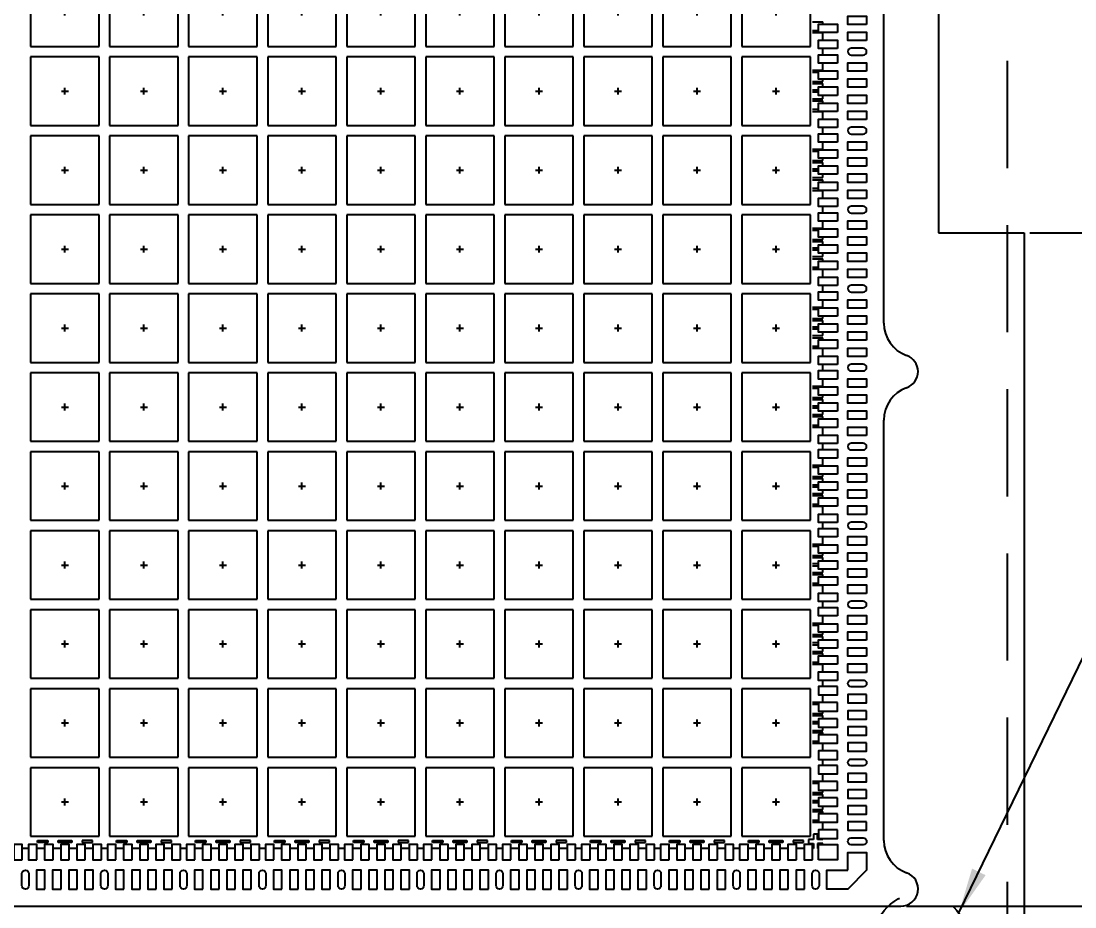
# Model space of a CAD drawing. Header units: millimetres. Extents: x 403.48 to 411.78, y 94.48 to 100.03.
# Drawn here: x 406.856 to 408.701, y 95.264 to 96.815 of the extents above; entities that cross this region are included whole.
import ezdxf

# ---------------------------------------------------------------- set-up
doc = ezdxf.new("R2010")
doc.units = ezdxf.units.MM
doc.header["$LTSCALE"] = 0.5
doc.header["$PDMODE"] = 98
for name, pattern in [('CENTER', [50.8, 31.75, -6.35, 6.35, -6.35]), ('HIDDEN', [0.375, 0.25, -0.125]), ('PHANTOM2', [31.75, 15.875, -3.175, 3.175, -3.175, 3.175, -3.175])]:
    doc.linetypes.add(name, pattern=pattern)
for name, color, linetype in [('1D', 4, 'Continuous'), ('BTM', 7, 'HIDDEN'), ('CEN', 2, 'CENTER'), ('DIM', 3, 'Continuous'), ('PKG', 1, 'PHANTOM2')]:
    doc.layers.add(name, color=color, linetype=linetype)
doc.styles.add('SIMPLEX', font='simplex.shx')
doc.dimstyles.new('Standard2', dxfattribs={"dimtxt": 0.05, "dimasz": 0.08, "dimexe": 0.015, "dimexo": 0.01, "dimgap": 0.01, "dimtad": 1, "dimdec": 3, "dimlfac": 16.666667, "dimrnd": 0.0005, "dimzin": 1, "dimtxsty": 'SIMPLEX', "dimcen": 0.015, "dimclrd": 256, "dimclre": 256, "dimclrt": 256, "dimazin": 3, "dimtp": 0.03, "dimtm": 0.05, "dimtfac": 0.8, "dimtdec": 3, "dimtmove": 0, "dimatfit": 3, "dimfxl": 0.05, "dimtzin": 4, "dimlwd": -1, "dimlwe": -1})

# ---------------------------------------------------------------- blocks, each defined once
blk = doc.blocks.new('*D9')
at = {"layer": 'Defpoints', "color": 0, "ltscale": 0.1, "transparency": 16777216}
for p in [(406.5872, 97.1071), (408.612, 96.4441), (409.1126, 96.4441)]:
    blk.add_point(p, dxfattribs=at)
at = {"layer": 'DIM', "ltscale": 0.1, "transparency": 16777216}
blk.add_line((408.622, 96.4441), (409.1126, 96.4441), dxfattribs=at)
at = {"layer": 'DIM', "ltscale": 0.1, "transparency": 16777216, "insert": (409.2369, 96.4441), "char_height": 0.05, "attachment_point": 5, "style": 'SIMPLEX'}
blk.add_mtext('\\A1;11.050', dxfattribs=at)
blk = doc.blocks.new('*D10')
at = {"layer": 'Defpoints', "color": 0, "ltscale": 0.1, "transparency": 16777216}
for p in [(406.5872, 97.1071), (408.492, 95.0491), (409.1126, 95.0491)]:
    blk.add_point(p, dxfattribs=at)
at = {"layer": 'DIM', "ltscale": 0.1, "transparency": 16777216}
blk.add_line((408.502, 95.0491), (409.1126, 95.0491), dxfattribs=at)
at = {"layer": 'DIM', "ltscale": 0.1, "transparency": 16777216, "insert": (409.2464, 95.0491), "char_height": 0.05, "attachment_point": 5, "style": 'SIMPLEX'}
blk.add_mtext('\\A1;34.300', dxfattribs=at)
blk = doc.blocks.new('*D19')
at = {"layer": 'Defpoints', "color": 0, "transparency": 16777216}
for p in [(408.582, 99.0451), (408.582, 95.2051), (409.9498, 95.2051)]:
    blk.add_point(p, dxfattribs=at)
at = {"layer": 'DIM', "transparency": 16777216}
for p, q in [((408.592, 99.0451), (409.9648, 99.0451)), ((409.9498, 98.9651), (409.9498, 97.6577)), ((409.9498, 95.2851), (409.9498, 96.5924)), ((408.592, 95.2051), (409.9648, 95.2051))]:
    blk.add_line(p, q, dxfattribs=at)
for points in [[(409.9365, 98.9651), (409.9631, 98.9651), (409.9498, 99.0451)], [(409.9365, 95.2851), (409.9631, 95.2851), (409.9498, 95.2051)]]:
    blk.add_solid(points, dxfattribs=at)
at = {"layer": 'DIM', "transparency": 16777216, "insert": (409.9498, 97.1251), "char_height": 0.05, "attachment_point": 5, "rotation": 90, "style": 'SIMPLEX'}
blk.add_mtext('\\A1;64.000%%P0.500(TAPE WIDTH)', dxfattribs=at)
blk = doc.blocks.new('*D20')
at = {"layer": 'Defpoints', "color": 0, "transparency": 16777216}
for p in [(408.3962, 98.9491), (408.3962, 95.2651), (409.7707, 95.2651)]:
    blk.add_point(p, dxfattribs=at)
at = {"layer": 'DIM', "transparency": 16777216}
for p, q in [((408.4062, 98.9491), (409.7857, 98.9491)), ((409.7707, 98.8691), (409.7707, 97.5254)), ((409.7707, 95.3451), (409.7707, 96.6887)), ((408.4062, 95.2651), (409.7857, 95.2651))]:
    blk.add_line(p, q, dxfattribs=at)
for points in [[(409.7574, 98.8691), (409.7841, 98.8691), (409.7707, 98.9491)], [(409.7574, 95.3451), (409.7841, 95.3451), (409.7707, 95.2651)]]:
    blk.add_solid(points, dxfattribs=at)
at = {"layer": 'DIM', "transparency": 16777216, "insert": (409.7707, 97.1071), "char_height": 0.05, "attachment_point": 5, "rotation": 90, "style": 'SIMPLEX'}
blk.add_mtext('\\A1;59.3X61.4(MOLD PKG)', dxfattribs=at)
blk = doc.blocks.new('*D24')
at = {"layer": 'Defpoints', "color": 0, "transparency": 16777216}
for p in [(406.5872, 97.1071), (408.492, 95.1871), (409.1126, 95.1485)]:
    blk.add_point(p, dxfattribs=at)
at = {"layer": 'DIM', "transparency": 16777216}
for p, q in [((408.502, 95.1871), (408.7926, 95.1871)), ((408.7926, 95.1871), (408.9526, 95.1485)), ((408.9526, 95.1485), (409.1126, 95.1485))]:
    blk.add_line(p, q, dxfattribs=at)
at = {"layer": 'DIM', "transparency": 16777216, "insert": (409.2464, 95.1485), "char_height": 0.05, "attachment_point": 5, "style": 'SIMPLEX'}
blk.add_mtext('\\A1;32.000', dxfattribs=at)
blk = doc.blocks.new('*D25')
at = {"layer": 'Defpoints', "color": 0, "ltscale": 0.1, "transparency": 16777216}
for p in [(406.5872, 97.1071), (408.492, 95.1871), (408.492, 94.7262)]:
    blk.add_point(p, dxfattribs=at)
at = {"layer": 'DIM', "ltscale": 0.1, "transparency": 16777216}
blk.add_line((408.492, 95.1771), (408.492, 94.7262), dxfattribs=at)
at = {"layer": 'DIM', "color": 1, "ltscale": 0.1, "transparency": 16777216, "insert": (408.492, 94.5972), "char_height": 0.05, "attachment_point": 5, "rotation": 90, "style": 'SIMPLEX'}
blk.add_mtext('\\A1;{\\C256;31.747}', dxfattribs=at)
blk = doc.blocks.new('*D26')
at = {"layer": 'Defpoints', "color": 0, "ltscale": 0.1, "transparency": 16777216}
for p in [(406.5872, 97.1071), (407.6462, 95.1002), (407.6462, 94.7262)]:
    blk.add_point(p, dxfattribs=at)
at = {"layer": 'DIM', "ltscale": 0.1, "transparency": 16777216}
blk.add_line((407.6462, 95.0902), (407.6462, 94.7262), dxfattribs=at)
at = {"layer": 'DIM', "ltscale": 0.1, "transparency": 16777216, "insert": (407.6462, 94.5972), "char_height": 0.05, "attachment_point": 5, "rotation": 90, "style": 'SIMPLEX'}
blk.add_mtext('\\A1;17.650', dxfattribs=at)
blk = doc.blocks.new('*U130')
at = {"layer": 'CEN', "ltscale": 0.5}
for p, q in [((-0.006, 0), (0.006, 0)), ((0, -0.006), (0, 0.006))]:
    blk.add_line(p, q, dxfattribs=at)
at = {"layer": 'PKG', "ltscale": 0.05}
blk.add_lwpolyline([(-0.06, -0.06), (0.06, -0.06), (0.06, 0.06), (-0.06, 0.06)], close=True, dxfattribs=at)
blk = doc.blocks.new('*U131')
at = {"layer": 'DIM', "color": 0, "linetype": 'ByBlock', "lineweight": -2, "transparency": 16777216}
for p in [(1.9362, 1.383), (2.0745, 1.383), (2.2128, 1.383), (2.3511, 1.383), (2.4894, 1.383), (2.6277, 1.383), (2.766, 1.383), (2.9043, 1.383), (3.0426, 1.383), (3.1809, 1.383), (1.9362, 1.2447), (2.0745, 1.2447), (2.2128, 1.2447), (2.3511, 1.2447), (2.4894, 1.2447), (2.6277, 1.2447), (2.766, 1.2447), (2.9043, 1.2447), (3.0426, 1.2447), (3.1809, 1.2447), (1.9362, 1.1064), (2.0745, 1.1064), (2.2128, 1.1064), (2.3511, 1.1064), (2.4894, 1.1064), (2.6277, 1.1064), (2.766, 1.1064), (2.9043, 1.1064), (3.0426, 1.1064), (3.1809, 1.1064), (1.9362, 0.9681), (2.0745, 0.9681), (2.2128, 0.9681), (2.3511, 0.9681), (2.4894, 0.9681), (2.6277, 0.9681), (2.766, 0.9681), (2.9043, 0.9681), (3.0426, 0.9681), (3.1809, 0.9681), (1.9362, 0.8298), (2.0745, 0.8298), (2.2128, 0.8298), (2.3511, 0.8298), (2.4894, 0.8298), (2.6277, 0.8298), (2.766, 0.8298), (2.9043, 0.8298), (3.0426, 0.8298), (3.1809, 0.8298), (1.9362, 0.6915), (2.0745, 0.6915), (2.2128, 0.6915), (2.3511, 0.6915), (2.4894, 0.6915), (2.6277, 0.6915), (2.766, 0.6915), (2.9043, 0.6915), (3.0426, 0.6915), (3.1809, 0.6915), (1.9362, 0.5532), (2.0745, 0.5532), (2.2128, 0.5532), (2.3511, 0.5532), (2.4894, 0.5532), (2.6277, 0.5532), (2.766, 0.5532), (2.9043, 0.5532), (3.0426, 0.5532), (3.1809, 0.5532), (1.9362, 0.4149), (2.0745, 0.4149), (2.2128, 0.4149), (2.3511, 0.4149), (2.4894, 0.4149), (2.6277, 0.4149), (2.766, 0.4149), (2.9043, 0.4149), (3.0426, 0.4149), (3.1809, 0.4149), (1.9362, 0.2766), (2.0745, 0.2766), (2.2128, 0.2766), (2.3511, 0.2766), (2.4894, 0.2766), (2.6277, 0.2766), (2.766, 0.2766), (2.9043, 0.2766), (3.0426, 0.2766), (3.1809, 0.2766), (1.9362, 0.1383), (2.0745, 0.1383), (2.2128, 0.1383), (2.3511, 0.1383), (2.4894, 0.1383), (2.6277, 0.1383), (2.766, 0.1383), (2.9043, 0.1383), (3.0426, 0.1383), (3.1809, 0.1383), (1.9362, 0), (2.0745, 0), (2.2128, 0), (2.3511, 0), (2.4894, 0), (2.6277, 0), (2.766, 0), (2.9043, 0), (3.0426, 0), (3.1809, 0)]:
    blk.add_blockref('*U130', p, dxfattribs=at)

msp = doc.modelspace()

# ---------------------------------------------------------------- linework, layer by layer
at = {"color": 2, "linetype": 'HIDDEN', "ltscale": 1.5}
msp.add_line((408.582031, 99.045054), (408.582031, 95.205054), dxfattribs=at)
at = {"color": 0}
for p, q in [((408.462031, 96.924054), (408.462031, 96.444054)), ((408.462031, 96.444054), (408.612031, 96.444054))]:
    msp.add_line(p, q, dxfattribs=at)
msp.add_line((408.612031, 96.444054), (408.612031, 95.11835))
at = {"ltscale": 0.03}
for points in [[(408.336211, 96.809004), (408.303211, 96.809004), (408.303211, 96.823704), (408.336211, 96.823704)], [(408.285211, 96.794904), (408.252211, 96.794904), (408.252211, 96.809604), (408.285211, 96.809604)], [(408.285211, 96.766704), (408.252211, 96.766704), (408.252211, 96.781404), (408.285211, 96.781404)], [(408.336211, 96.780804), (408.303211, 96.780804), (408.303211, 96.795504), (408.336211, 96.795504)], [(408.285211, 96.741204), (408.252211, 96.741204), (408.252211, 96.755904), (408.285211, 96.755904)], [(408.285211, 96.713004), (408.252211, 96.713004), (408.252211, 96.727704), (408.285211, 96.727704)], [(408.336211, 96.727104), (408.303211, 96.727104), (408.303211, 96.741804), (408.336211, 96.741804)], [(408.336211, 96.698904), (408.303211, 96.698904), (408.303211, 96.713604), (408.336211, 96.713604)], [(408.285211, 96.684804), (408.252211, 96.684804), (408.252211, 96.699504), (408.285211, 96.699504)], [(408.285211, 96.656604), (408.252211, 96.656604), (408.252211, 96.671304), (408.285211, 96.671304)], [(408.336211, 96.670704), (408.303211, 96.670704), (408.303211, 96.685404), (408.336211, 96.685404)], [(408.336211, 96.642504), (408.303211, 96.642504), (408.303211, 96.657204), (408.336211, 96.657204)], [(408.285211, 96.628404), (408.252211, 96.628404), (408.252211, 96.643104), (408.285211, 96.643104)], [(408.285211, 96.602904), (408.252211, 96.602904), (408.252211, 96.617604), (408.285211, 96.617604)], [(408.336211, 96.588804), (408.303211, 96.588804), (408.303211, 96.603504), (408.336211, 96.603504)], [(408.285211, 96.574704), (408.252211, 96.574704), (408.252211, 96.589404), (408.285211, 96.589404)], [(408.285211, 96.546504), (408.252211, 96.546504), (408.252211, 96.561204), (408.285211, 96.561204)], [(408.336211, 96.560604), (408.303211, 96.560604), (408.303211, 96.575304), (408.336211, 96.575304)], [(408.336211, 96.532404), (408.303211, 96.532404), (408.303211, 96.547104), (408.336211, 96.547104)], [(408.285211, 96.518304), (408.252211, 96.518304), (408.252211, 96.533004), (408.285211, 96.533004)], [(408.285211, 96.490104), (408.252211, 96.490104), (408.252211, 96.504804), (408.285211, 96.504804)], [(408.336211, 96.504204), (408.303211, 96.504204), (408.303211, 96.518904), (408.336211, 96.518904)], [(408.285211, 96.464604), (408.252211, 96.464604), (408.252211, 96.479304), (408.285211, 96.479304)], [(408.285211, 96.436404), (408.252211, 96.436404), (408.252211, 96.451104), (408.285211, 96.451104)], [(408.336211, 96.450504), (408.303211, 96.450504), (408.303211, 96.465204), (408.336211, 96.465204)], [(408.336211, 96.422304), (408.303211, 96.422304), (408.303211, 96.437004), (408.336211, 96.437004)], [(408.285211, 96.408204), (408.252211, 96.408204), (408.252211, 96.422904), (408.285211, 96.422904)], [(408.285211, 96.380004), (408.252211, 96.380004), (408.252211, 96.394704), (408.285211, 96.394704)], [(408.336211, 96.394104), (408.303211, 96.394104), (408.303211, 96.408804), (408.336211, 96.408804)], [(408.336211, 96.365904), (408.303211, 96.365904), (408.303211, 96.380604), (408.336211, 96.380604)], [(408.285211, 96.351804), (408.252211, 96.351804), (408.252211, 96.366504), (408.285211, 96.366504)], [(408.285211, 96.326304), (408.252211, 96.326304), (408.252211, 96.341004), (408.285211, 96.341004)], [(408.336211, 96.312204), (408.303211, 96.312204), (408.303211, 96.326904), (408.336211, 96.326904)], [(408.285211, 96.298104), (408.252211, 96.298104), (408.252211, 96.312804), (408.285211, 96.312804)], [(408.285211, 96.269904), (408.252211, 96.269904), (408.252211, 96.284604), (408.285211, 96.284604)], [(408.336211, 96.284004), (408.303211, 96.284004), (408.303211, 96.298704), (408.336211, 96.298704)], [(408.336211, 96.255804), (408.303211, 96.255804), (408.303211, 96.270504), (408.336211, 96.270504)], [(408.285211, 96.241704), (408.252211, 96.241704), (408.252211, 96.256404), (408.285211, 96.256404)], [(408.285211, 96.213504), (408.252211, 96.213504), (408.252211, 96.228204), (408.285211, 96.228204)], [(408.336211, 96.227604), (408.303211, 96.227604), (408.303211, 96.242304), (408.336211, 96.242304)], [(408.285211, 96.188004), (408.252211, 96.188004), (408.252211, 96.202704), (408.285211, 96.202704)], [(408.285211, 96.159804), (408.252211, 96.159804), (408.252211, 96.174504), (408.285211, 96.174504)], [(408.336211, 96.173904), (408.303211, 96.173904), (408.303211, 96.188604), (408.336211, 96.188604)], [(408.336211, 96.145704), (408.303211, 96.145704), (408.303211, 96.160404), (408.336211, 96.160404)], [(408.285211, 96.131604), (408.252211, 96.131604), (408.252211, 96.146304), (408.285211, 96.146304)], [(408.285211, 96.103404), (408.252211, 96.103404), (408.252211, 96.118104), (408.285211, 96.118104)], [(408.336211, 96.117504), (408.303211, 96.117504), (408.303211, 96.132204), (408.336211, 96.132204)], [(408.336211, 96.089304), (408.303211, 96.089304), (408.303211, 96.104004), (408.336211, 96.104004)], [(408.285211, 96.075204), (408.252211, 96.075204), (408.252211, 96.089904), (408.285211, 96.089904)], [(408.285211, 96.049704), (408.252211, 96.049704), (408.252211, 96.064404), (408.285211, 96.064404)], [(408.336211, 96.035604), (408.303211, 96.035604), (408.303211, 96.050304), (408.336211, 96.050304)], [(408.285211, 96.021504), (408.252211, 96.021504), (408.252211, 96.036204), (408.285211, 96.036204)], [(408.285211, 95.993304), (408.252211, 95.993304), (408.252211, 96.008004), (408.285211, 96.008004)], [(408.336211, 96.007404), (408.303211, 96.007404), (408.303211, 96.022104), (408.336211, 96.022104)], [(408.336211, 95.979204), (408.303211, 95.979204), (408.303211, 95.993904), (408.336211, 95.993904)], [(408.285211, 95.965104), (408.252211, 95.965104), (408.252211, 95.979804), (408.285211, 95.979804)], [(408.285211, 95.936904), (408.252211, 95.936904), (408.252211, 95.951604), (408.285211, 95.951604)], [(408.336211, 95.951004), (408.303211, 95.951004), (408.303211, 95.965704), (408.336211, 95.965704)], [(408.285211, 95.911404), (408.252211, 95.911404), (408.252211, 95.926104), (408.285211, 95.926104)], [(408.285211, 95.883204), (408.252211, 95.883204), (408.252211, 95.897904), (408.285211, 95.897904)], [(408.336211, 95.897304), (408.303211, 95.897304), (408.303211, 95.912004), (408.336211, 95.912004)], [(408.336211, 95.869104), (408.303211, 95.869104), (408.303211, 95.883804), (408.336211, 95.883804)], [(408.285211, 95.855004), (408.252211, 95.855004), (408.252211, 95.869704), (408.285211, 95.869704)], [(408.285211, 95.826804), (408.252211, 95.826804), (408.252211, 95.841504), (408.285211, 95.841504)], [(408.336211, 95.840904), (408.303211, 95.840904), (408.303211, 95.855604), (408.336211, 95.855604)], [(408.336211, 95.812704), (408.303211, 95.812704), (408.303211, 95.827404), (408.336211, 95.827404)], [(408.285211, 95.798604), (408.252211, 95.798604), (408.252211, 95.813304), (408.285211, 95.813304)], [(408.285211, 95.773104), (408.252211, 95.773104), (408.252211, 95.787804), (408.285211, 95.787804)], [(408.336211, 95.759004), (408.303211, 95.759004), (408.303211, 95.773704), (408.336211, 95.773704)], [(408.285211, 95.744904), (408.252211, 95.744904), (408.252211, 95.759604), (408.285211, 95.759604)], [(408.285211, 95.716704), (408.252211, 95.716704), (408.252211, 95.731404), (408.285211, 95.731404)], [(408.336211, 95.730804), (408.303211, 95.730804), (408.303211, 95.745504), (408.336211, 95.745504)], [(408.336211, 95.702604), (408.303211, 95.702604), (408.303211, 95.717304), (408.336211, 95.717304)], [(408.285211, 95.688504), (408.252211, 95.688504), (408.252211, 95.703204), (408.285211, 95.703204)], [(408.285211, 95.660304), (408.252211, 95.660304), (408.252211, 95.675004), (408.285211, 95.675004)], [(408.336211, 95.674404), (408.303211, 95.674404), (408.303211, 95.689104), (408.336211, 95.689104)], [(408.285211, 95.649504), (408.252211, 95.649504), (408.252211, 95.634804), (408.285211, 95.634804)], [(408.285211, 95.621304), (408.252211, 95.621304), (408.252211, 95.606604), (408.285211, 95.606604)], [(408.336211, 95.635404), (408.303211, 95.635404), (408.303211, 95.620704), (408.336211, 95.620704)], [(408.336211, 95.607204), (408.303211, 95.607204), (408.303211, 95.592504), (408.336211, 95.592504)], [(408.285211, 95.593104), (408.252211, 95.593104), (408.252211, 95.578404), (408.285211, 95.578404)], [(408.285211, 95.564904), (408.252211, 95.564904), (408.252211, 95.550204), (408.285211, 95.550204)], [(408.336211, 95.579004), (408.303211, 95.579004), (408.303211, 95.564304), (408.336211, 95.564304)], [(408.336211, 95.550804), (408.303211, 95.550804), (408.303211, 95.536104), (408.336211, 95.536104)], [(408.285211, 95.536704), (408.252211, 95.536704), (408.252211, 95.522004), (408.285211, 95.522004)], [(408.285211, 95.511204), (408.252211, 95.511204), (408.252211, 95.496504), (408.285211, 95.496504)], [(408.336211, 95.497104), (408.303211, 95.497104), (408.303211, 95.482404), (408.336211, 95.482404)], [(408.285211, 95.483004), (408.252211, 95.483004), (408.252211, 95.468304), (408.285211, 95.468304)], [(408.285211, 95.454804), (408.252211, 95.454804), (408.252211, 95.440104), (408.285211, 95.440104)], [(408.336211, 95.468904), (408.303211, 95.468904), (408.303211, 95.454204), (408.336211, 95.454204)], [(408.336211, 95.440704), (408.303211, 95.440704), (408.303211, 95.426004), (408.336211, 95.426004)], [(408.285211, 95.426604), (408.252211, 95.426604), (408.252211, 95.411904), (408.285211, 95.411904)], [(408.285211, 95.398404), (408.252211, 95.398404), (408.252211, 95.383704), (408.285211, 95.383704)], [(408.336211, 95.412504), (408.303211, 95.412504), (408.303211, 95.397804), (408.336211, 95.397804)], [(406.858411, 95.345904), (406.858411, 95.372904), (406.843711, 95.372904), (406.843711, 95.345904)], [(406.883911, 95.345904), (406.883911, 95.372904), (406.869211, 95.372904), (406.869211, 95.345904)], [(406.912111, 95.345904), (406.912111, 95.372904), (406.897411, 95.372904), (406.897411, 95.345904)], [(406.940311, 95.345904), (406.940311, 95.372904), (406.925611, 95.372904), (406.925611, 95.345904)], [(406.968511, 95.345904), (406.968511, 95.372904), (406.953811, 95.372904), (406.953811, 95.345904)], [(406.996711, 95.345904), (406.996711, 95.372904), (406.982011, 95.372904), (406.982011, 95.345904)], [(407.022211, 95.345904), (407.022211, 95.372904), (407.007511, 95.372904), (407.007511, 95.345904)], [(407.050411, 95.345904), (407.050411, 95.372904), (407.035711, 95.372904), (407.035711, 95.345904)], [(407.078611, 95.345904), (407.078611, 95.372904), (407.063911, 95.372904), (407.063911, 95.345904)], [(407.106811, 95.345904), (407.106811, 95.372904), (407.092111, 95.372904), (407.092111, 95.345904)], [(407.135011, 95.345904), (407.135011, 95.372904), (407.120311, 95.372904), (407.120311, 95.345904)], [(407.160511, 95.345904), (407.160511, 95.372904), (407.145811, 95.372904), (407.145811, 95.345904)], [(407.188711, 95.345904), (407.188711, 95.372904), (407.174011, 95.372904), (407.174011, 95.345904)], [(407.216911, 95.345904), (407.216911, 95.372904), (407.202211, 95.372904), (407.202211, 95.345904)], [(407.245111, 95.345904), (407.245111, 95.372904), (407.230411, 95.372904), (407.230411, 95.345904)], [(407.273311, 95.345904), (407.273311, 95.372904), (407.258611, 95.372904), (407.258611, 95.345904)], [(407.298811, 95.345904), (407.298811, 95.372904), (407.284111, 95.372904), (407.284111, 95.345904)], [(407.327011, 95.345904), (407.327011, 95.372904), (407.312311, 95.372904), (407.312311, 95.345904)], [(407.355211, 95.345904), (407.355211, 95.372904), (407.340511, 95.372904), (407.340511, 95.345904)], [(407.383411, 95.345904), (407.383411, 95.372904), (407.368711, 95.372904), (407.368711, 95.345904)], [(407.411611, 95.345904), (407.411611, 95.372904), (407.396911, 95.372904), (407.396911, 95.345904)], [(407.437111, 95.345904), (407.437111, 95.372904), (407.422411, 95.372904), (407.422411, 95.345904)], [(407.465311, 95.345904), (407.465311, 95.372904), (407.450611, 95.372904), (407.450611, 95.345904)], [(407.493511, 95.345904), (407.493511, 95.372904), (407.478811, 95.372904), (407.478811, 95.345904)], [(407.521711, 95.345904), (407.521711, 95.372904), (407.507011, 95.372904), (407.507011, 95.345904)], [(407.549911, 95.345904), (407.549911, 95.372904), (407.535211, 95.372904), (407.535211, 95.345904)], [(407.575411, 95.345904), (407.575411, 95.372904), (407.560711, 95.372904), (407.560711, 95.345904)], [(407.603611, 95.345904), (407.603611, 95.372904), (407.588911, 95.372904), (407.588911, 95.345904)], [(407.631811, 95.345904), (407.631811, 95.372904), (407.617111, 95.372904), (407.617111, 95.345904)], [(407.660011, 95.345904), (407.660011, 95.372904), (407.645311, 95.372904), (407.645311, 95.345904)], [(407.688211, 95.345904), (407.688211, 95.372904), (407.673511, 95.372904), (407.673511, 95.345904)], [(407.713711, 95.345904), (407.713711, 95.372904), (407.699011, 95.372904), (407.699011, 95.345904)], [(407.741911, 95.345904), (407.741911, 95.372904), (407.727211, 95.372904), (407.727211, 95.345904)], [(407.770111, 95.345904), (407.770111, 95.372904), (407.755411, 95.372904), (407.755411, 95.345904)], [(407.798311, 95.345904), (407.798311, 95.372904), (407.783611, 95.372904), (407.783611, 95.345904)], [(407.826511, 95.345904), (407.826511, 95.372904), (407.811811, 95.372904), (407.811811, 95.345904)], [(407.852011, 95.345904), (407.852011, 95.372904), (407.837311, 95.372904), (407.837311, 95.345904)], [(407.880211, 95.345904), (407.880211, 95.372904), (407.865511, 95.372904), (407.865511, 95.345904)], [(407.908411, 95.345904), (407.908411, 95.372904), (407.893711, 95.372904), (407.893711, 95.345904)], [(407.936611, 95.345904), (407.936611, 95.372904), (407.921911, 95.372904), (407.921911, 95.345904)], [(407.964811, 95.345904), (407.964811, 95.372904), (407.950111, 95.372904), (407.950111, 95.345904)], [(407.990311, 95.345904), (407.990311, 95.372904), (407.975611, 95.372904), (407.975611, 95.345904)], [(408.018511, 95.345904), (408.018511, 95.372904), (408.003811, 95.372904), (408.003811, 95.345904)], [(408.046711, 95.345904), (408.046711, 95.372904), (408.032011, 95.372904), (408.032011, 95.345904)], [(408.074911, 95.345904), (408.074911, 95.372904), (408.060211, 95.372904), (408.060211, 95.345904)], [(408.103111, 95.345904), (408.103111, 95.372904), (408.088411, 95.372904), (408.088411, 95.345904)], [(408.128611, 95.345904), (408.128611, 95.372904), (408.113911, 95.372904), (408.113911, 95.345904)], [(408.156811, 95.345904), (408.156811, 95.372904), (408.142111, 95.372904), (408.142111, 95.345904)], [(408.185011, 95.345904), (408.185011, 95.372904), (408.170311, 95.372904), (408.170311, 95.345904)], [(408.213211, 95.345904), (408.213211, 95.372904), (408.198511, 95.372904), (408.198511, 95.345904)], [(408.241411, 95.345904), (408.241411, 95.372904), (408.226711, 95.372904), (408.226711, 95.345904)], [(408.252211, 95.345904), (408.252211, 95.372904), (408.285211, 95.372904), (408.285211, 95.345904)], [(406.898011, 95.294904), (406.898011, 95.327904), (406.883311, 95.327904), (406.883311, 95.294904)], [(406.926211, 95.294904), (406.926211, 95.327904), (406.911511, 95.327904), (406.911511, 95.294904)], [(406.954411, 95.294904), (406.954411, 95.327904), (406.939711, 95.327904), (406.939711, 95.294904)], [(406.982611, 95.294904), (406.982611, 95.327904), (406.967911, 95.327904), (406.967911, 95.294904)], [(407.036311, 95.294904), (407.036311, 95.327904), (407.021611, 95.327904), (407.021611, 95.294904)], [(407.064511, 95.294904), (407.064511, 95.327904), (407.049811, 95.327904), (407.049811, 95.294904)], [(407.092711, 95.294904), (407.092711, 95.327904), (407.078011, 95.327904), (407.078011, 95.294904)], [(407.120911, 95.294904), (407.120911, 95.327904), (407.106211, 95.327904), (407.106211, 95.294904)], [(407.174611, 95.294904), (407.174611, 95.327904), (407.159911, 95.327904), (407.159911, 95.294904)], [(407.202811, 95.294904), (407.202811, 95.327904), (407.188111, 95.327904), (407.188111, 95.294904)], [(407.231011, 95.294904), (407.231011, 95.327904), (407.216311, 95.327904), (407.216311, 95.294904)], [(407.259211, 95.294904), (407.259211, 95.327904), (407.244511, 95.327904), (407.244511, 95.294904)], [(407.312911, 95.294904), (407.312911, 95.327904), (407.298211, 95.327904), (407.298211, 95.294904)], [(407.341111, 95.294904), (407.341111, 95.327904), (407.326411, 95.327904), (407.326411, 95.294904)], [(407.369311, 95.294904), (407.369311, 95.327904), (407.354611, 95.327904), (407.354611, 95.294904)], [(407.397511, 95.294904), (407.397511, 95.327904), (407.382811, 95.327904), (407.382811, 95.294904)], [(407.451211, 95.294904), (407.451211, 95.327904), (407.436511, 95.327904), (407.436511, 95.294904)], [(407.479411, 95.294904), (407.479411, 95.327904), (407.464711, 95.327904), (407.464711, 95.294904)], [(407.507611, 95.294904), (407.507611, 95.327904), (407.492911, 95.327904), (407.492911, 95.294904)], [(407.535811, 95.294904), (407.535811, 95.327904), (407.521111, 95.327904), (407.521111, 95.294904)], [(407.589511, 95.294904), (407.589511, 95.327904), (407.574811, 95.327904), (407.574811, 95.294904)], [(407.617711, 95.294904), (407.617711, 95.327904), (407.603011, 95.327904), (407.603011, 95.294904)], [(407.645911, 95.294904), (407.645911, 95.327904), (407.631211, 95.327904), (407.631211, 95.294904)], [(407.674111, 95.294904), (407.674111, 95.327904), (407.659411, 95.327904), (407.659411, 95.294904)], [(407.727811, 95.294904), (407.727811, 95.327904), (407.713111, 95.327904), (407.713111, 95.294904)], [(407.756011, 95.294904), (407.756011, 95.327904), (407.741311, 95.327904), (407.741311, 95.294904)], [(407.784211, 95.294904), (407.784211, 95.327904), (407.769511, 95.327904), (407.769511, 95.294904)], [(407.812411, 95.294904), (407.812411, 95.327904), (407.797711, 95.327904), (407.797711, 95.294904)], [(407.866111, 95.294904), (407.866111, 95.327904), (407.851411, 95.327904), (407.851411, 95.294904)], [(407.894311, 95.294904), (407.894311, 95.327904), (407.879611, 95.327904), (407.879611, 95.294904)], [(407.922511, 95.294904), (407.922511, 95.327904), (407.907811, 95.327904), (407.907811, 95.294904)], [(407.950711, 95.294904), (407.950711, 95.327904), (407.936011, 95.327904), (407.936011, 95.294904)], [(408.004411, 95.294904), (408.004411, 95.327904), (407.989711, 95.327904), (407.989711, 95.294904)], [(408.032611, 95.294904), (408.032611, 95.327904), (408.017911, 95.327904), (408.017911, 95.294904)], [(408.060811, 95.294904), (408.060811, 95.327904), (408.046111, 95.327904), (408.046111, 95.294904)], [(408.089011, 95.294904), (408.089011, 95.327904), (408.074311, 95.327904), (408.074311, 95.294904)], [(408.142711, 95.294904), (408.142711, 95.327904), (408.128011, 95.327904), (408.128011, 95.294904)], [(408.170911, 95.294904), (408.170911, 95.327904), (408.156211, 95.327904), (408.156211, 95.294904)], [(408.199111, 95.294904), (408.199111, 95.327904), (408.184411, 95.327904), (408.184411, 95.294904)], [(408.227311, 95.294904), (408.227311, 95.327904), (408.212611, 95.327904), (408.212611, 95.294904)]]:
    msp.add_lwpolyline(points, close=True, dxfattribs=at)
for points in [[(408.330211, 96.767304), (408.309211, 96.767304, 0.41421356), (408.303211, 96.761304), (408.303211, 96.761304, 0.41421356), (408.309211, 96.755304), (408.330211, 96.755304, 0.41421356), (408.336211, 96.761304), (408.336211, 96.761304, 0.41421356)], [(408.330211, 96.629004), (408.309211, 96.629004, 0.41421356), (408.303211, 96.623004), (408.303211, 96.623004, 0.41421356), (408.309211, 96.617004), (408.330211, 96.617004, 0.41421356), (408.336211, 96.623004), (408.336211, 96.623004, 0.41421356)], [(408.330211, 96.490704), (408.309211, 96.490704, 0.41421356), (408.303211, 96.484704), (408.303211, 96.484704, 0.41421356), (408.309211, 96.478704), (408.330211, 96.478704, 0.41421356), (408.336211, 96.484704), (408.336211, 96.484704, 0.41421356)], [(408.330211, 96.352404), (408.309211, 96.352404, 0.41421356), (408.303211, 96.346404), (408.303211, 96.346404, 0.41421356), (408.309211, 96.340404), (408.330211, 96.340404, 0.41421356), (408.336211, 96.346404), (408.336211, 96.346404, 0.41421356)], [(408.330211, 96.214104), (408.309211, 96.214104, 0.41421356), (408.303211, 96.208104), (408.303211, 96.208104, 0.41421356), (408.309211, 96.202104), (408.330211, 96.202104, 0.41421356), (408.336211, 96.208104), (408.336211, 96.208104, 0.41421356)], [(408.330211, 96.075804), (408.309211, 96.075804, 0.41421356), (408.303211, 96.069804), (408.303211, 96.069804, 0.41421356), (408.309211, 96.063804), (408.330211, 96.063804, 0.41421356), (408.336211, 96.069804), (408.336211, 96.069804, 0.41421356)], [(408.330211, 95.937504), (408.309211, 95.937504, 0.41421356), (408.303211, 95.931504), (408.303211, 95.931504, 0.41421356), (408.309211, 95.925504), (408.330211, 95.925504, 0.41421356), (408.336211, 95.931504), (408.336211, 95.931504, 0.41421356)], [(408.330211, 95.799204), (408.309211, 95.799204, 0.41421356), (408.303211, 95.793204), (408.303211, 95.793204, 0.41421356), (408.309211, 95.787204), (408.330211, 95.787204, 0.41421356), (408.336211, 95.793204), (408.336211, 95.793204, 0.41421356)], [(408.330211, 95.648904), (408.309211, 95.648904, -0.41421356), (408.303211, 95.654904), (408.303211, 95.654904, -0.41421356), (408.309211, 95.660904), (408.330211, 95.660904, -0.41421356), (408.336211, 95.654904), (408.336211, 95.654904, -0.41421356)], [(408.330211, 95.510604), (408.309211, 95.510604, -0.41421356), (408.303211, 95.516604), (408.303211, 95.516604, -0.41421356), (408.309211, 95.522604), (408.330211, 95.522604, -0.41421356), (408.336211, 95.516604), (408.336211, 95.516604, -0.41421356)], [(408.330211, 95.372304), (408.309211, 95.372304, -0.41421356), (408.303211, 95.378304), (408.303211, 95.378304, -0.41421356), (408.309211, 95.384304), (408.330211, 95.384304, -0.41421356), (408.336211, 95.378304), (408.336211, 95.378304, -0.41421356)], [(406.857811, 95.300904), (406.857811, 95.321904, -0.41421356), (406.863811, 95.327904), (406.863811, 95.327904, -0.41421356), (406.869811, 95.321904), (406.869811, 95.300904, -0.41421356), (406.863811, 95.294904), (406.863811, 95.294904, -0.41421356)], [(406.996111, 95.300904), (406.996111, 95.321904, -0.41421356), (407.002111, 95.327904), (407.002111, 95.327904, -0.41421356), (407.008111, 95.321904), (407.008111, 95.300904, -0.41421356), (407.002111, 95.294904), (407.002111, 95.294904, -0.41421356)], [(407.134411, 95.300904), (407.134411, 95.321904, -0.41421356), (407.140411, 95.327904), (407.140411, 95.327904, -0.41421356), (407.146411, 95.321904), (407.146411, 95.300904, -0.41421356), (407.140411, 95.294904), (407.140411, 95.294904, -0.41421356)], [(407.272711, 95.300904), (407.272711, 95.321904, -0.41421356), (407.278711, 95.327904), (407.278711, 95.327904, -0.41421356), (407.284711, 95.321904), (407.284711, 95.300904, -0.41421356), (407.278711, 95.294904), (407.278711, 95.294904, -0.41421356)], [(407.411011, 95.300904), (407.411011, 95.321904, -0.41421356), (407.417011, 95.327904), (407.417011, 95.327904, -0.41421356), (407.423011, 95.321904), (407.423011, 95.300904, -0.41421356), (407.417011, 95.294904), (407.417011, 95.294904, -0.41421356)], [(407.549311, 95.300904), (407.549311, 95.321904, -0.41421356), (407.555311, 95.327904), (407.555311, 95.327904, -0.41421356), (407.561311, 95.321904), (407.561311, 95.300904, -0.41421356), (407.555311, 95.294904), (407.555311, 95.294904, -0.41421356)], [(407.687611, 95.300904), (407.687611, 95.321904, -0.41421356), (407.693611, 95.327904), (407.693611, 95.327904, -0.41421356), (407.699611, 95.321904), (407.699611, 95.300904, -0.41421356), (407.693611, 95.294904), (407.693611, 95.294904, -0.41421356)], [(407.825911, 95.300904), (407.825911, 95.321904, -0.41421356), (407.831911, 95.327904), (407.831911, 95.327904, -0.41421356), (407.837911, 95.321904), (407.837911, 95.300904, -0.41421356), (407.831911, 95.294904), (407.831911, 95.294904, -0.41421356)], [(407.964211, 95.300904), (407.964211, 95.321904, -0.41421356), (407.970211, 95.327904), (407.970211, 95.327904, -0.41421356), (407.976211, 95.321904), (407.976211, 95.300904, -0.41421356), (407.970211, 95.294904), (407.970211, 95.294904, -0.41421356)], [(408.102511, 95.300904), (408.102511, 95.321904, -0.41421356), (408.108511, 95.327904), (408.108511, 95.327904, -0.41421356), (408.114511, 95.321904), (408.114511, 95.300904, -0.41421356), (408.108511, 95.294904), (408.108511, 95.294904, -0.41421356)], [(408.240811, 95.300904), (408.240811, 95.321904, -0.41421356), (408.246811, 95.327904), (408.246811, 95.327904, -0.41421356), (408.252811, 95.321904), (408.252811, 95.300904, -0.41421356), (408.246811, 95.294904), (408.246811, 95.294904, -0.41421356)]]:
    msp.add_lwpolyline(points, format="xyb", close=True, dxfattribs=at)
msp.add_lwpolyline([(408.303211, 95.327904), (408.303211, 95.358804), (408.336211, 95.358804), (408.336211, 95.327904), (408.303211, 95.294904), (408.266311, 95.294904), (408.266311, 95.327904), (408.303211, 95.327904)], dxfattribs=at)
at = {"layer": '1D', "linetype": 'CENTER'}
for p, q in [((408.366211, 96.285907), (408.366211, 97.022201)), ((408.366211, 95.379907), (408.366211, 96.116201))]:
    msp.add_line(p, q, dxfattribs=at)
at = {"layer": '1D'}
msp.add_line((404.778211, 95.265054), (408.396211, 95.265054), dxfattribs=at)
at = {"layer": '1D', "color": 1, "linetype": 'HIDDEN'}
msp.add_circle((408.430529, 95.205054), 0.082406, dxfattribs=at)
at = {"layer": '1D', "color": 4}
for centre, radius, start, end in [((408.426211, 96.285907), 0.06, 180, 250.528779), ((408.396211, 96.201054), 0.03, 289.471221, 70.528779), ((408.426211, 96.116201), 0.06, 109.471221, 180), ((408.426211, 95.379907), 0.06, 180, 250.528779), ((408.396211, 95.295054), 0.03, 270, 70.528779)]:
    msp.add_arc(centre, radius, start, end, dxfattribs=at)
at = {"layer": 'BTM', "ltscale": 0.03}
for p, q in [((408.241411, 96.813654), (408.259411, 96.813654)), ((408.259411, 96.809604), (408.259411, 96.813654)), ((408.252211, 96.798054), (408.241411, 96.798054)), ((408.259411, 96.794454), (408.241411, 96.794454)), ((408.259411, 96.781404), (408.259411, 96.794454)), ((408.259411, 96.755904), (408.259411, 96.766704)), ((408.259411, 96.728154), (408.241411, 96.728154)), ((408.259411, 96.728154), (408.259411, 96.741204)), ((408.252211, 96.724554), (408.241411, 96.724554)), ((408.241411, 96.708954), (408.259411, 96.708954)), ((408.259411, 96.708954), (408.259411, 96.713004)), ((408.241411, 96.705354), (408.259411, 96.705354)), ((408.252211, 96.693954), (408.241411, 96.693954)), ((408.252211, 96.690354), (408.241411, 96.690354)), ((408.259411, 96.699504), (408.259411, 96.705354)), ((408.241411, 96.678954), (408.259411, 96.678954)), ((408.241411, 96.675354), (408.259411, 96.675354)), ((408.259411, 96.678954), (408.259411, 96.684804)), ((408.259411, 96.671304), (408.259411, 96.675354)), ((408.252211, 96.659754), (408.241411, 96.659754)), ((408.259411, 96.656154), (408.241411, 96.656154)), ((408.259411, 96.643104), (408.259411, 96.656154)), ((408.259411, 96.617604), (408.259411, 96.628404)), ((408.259411, 96.589854), (408.259411, 96.602904)), ((408.259411, 96.589854), (408.241411, 96.589854)), ((408.252211, 96.586254), (408.241411, 96.586254)), ((408.241411, 96.570654), (408.259411, 96.570654)), ((408.241411, 96.567054), (408.259411, 96.567054)), ((408.259411, 96.570654), (408.259411, 96.574704)), ((408.259411, 96.561204), (408.259411, 96.567054)), ((408.252211, 96.555654), (408.241411, 96.555654)), ((408.252211, 96.552054), (408.241411, 96.552054)), ((408.259411, 96.540654), (408.259411, 96.546504)), ((408.241411, 96.540654), (408.259411, 96.540654)), ((408.241411, 96.537054), (408.259411, 96.537054)), ((408.259411, 96.533004), (408.259411, 96.537054)), ((408.252211, 96.521454), (408.241411, 96.521454)), ((408.259411, 96.517854), (408.241411, 96.517854)), ((408.259411, 96.504804), (408.259411, 96.517854)), ((408.259411, 96.479304), (408.259411, 96.490104)), ((408.259411, 96.451554), (408.241411, 96.451554)), ((408.259411, 96.451554), (408.259411, 96.464604)), ((408.252211, 96.447954), (408.241411, 96.447954)), ((408.241411, 96.432354), (408.259411, 96.432354)), ((408.259411, 96.432354), (408.259411, 96.436404)), ((408.241411, 96.428754), (408.259411, 96.428754)), ((408.252211, 96.417354), (408.241411, 96.417354)), ((408.252211, 96.413754), (408.241411, 96.413754)), ((408.259411, 96.422904), (408.259411, 96.428754)), ((408.241411, 96.402354), (408.259411, 96.402354)), ((408.241411, 96.398754), (408.259411, 96.398754)), ((408.259411, 96.402354), (408.259411, 96.408204)), ((408.259411, 96.394704), (408.259411, 96.398754)), ((408.252211, 96.383154), (408.241411, 96.383154)), ((408.259411, 96.379554), (408.241411, 96.379554)), ((408.259411, 96.366504), (408.259411, 96.379554)), ((408.259411, 96.341004), (408.259411, 96.351804)), ((408.259411, 96.313254), (408.259411, 96.326304)), ((408.259411, 96.313254), (408.241411, 96.313254)), ((408.252211, 96.309654), (408.241411, 96.309654)), ((408.241411, 96.294054), (408.259411, 96.294054)), ((408.241411, 96.290454), (408.259411, 96.290454)), ((408.259411, 96.294054), (408.259411, 96.298104)), ((408.259411, 96.284604), (408.259411, 96.290454)), ((408.252211, 96.279054), (408.241411, 96.279054)), ((408.252211, 96.275454), (408.241411, 96.275454)), ((408.259411, 96.264054), (408.259411, 96.269904)), ((408.241411, 96.264054), (408.259411, 96.264054)), ((408.241411, 96.260454), (408.259411, 96.260454)), ((408.259411, 96.256404), (408.259411, 96.260454)), ((408.252211, 96.244854), (408.241411, 96.244854)), ((408.259411, 96.241254), (408.241411, 96.241254)), ((408.259411, 96.228204), (408.259411, 96.241254)), ((408.259411, 96.202704), (408.259411, 96.213504)), ((408.259411, 96.174954), (408.241411, 96.174954)), ((408.259411, 96.174954), (408.259411, 96.188004)), ((408.252211, 96.171354), (408.241411, 96.171354)), ((408.241411, 96.155754), (408.259411, 96.155754)), ((408.259411, 96.155754), (408.259411, 96.159804)), ((408.241411, 96.152154), (408.259411, 96.152154)), ((408.252211, 96.140754), (408.241411, 96.140754)), ((408.252211, 96.137154), (408.241411, 96.137154)), ((408.259411, 96.146304), (408.259411, 96.152154)), ((408.241411, 96.125754), (408.259411, 96.125754)), ((408.241411, 96.122154), (408.259411, 96.122154)), ((408.259411, 96.125754), (408.259411, 96.131604)), ((408.259411, 96.118104), (408.259411, 96.122154)), ((408.252211, 96.106554), (408.241411, 96.106554)), ((408.259411, 96.102954), (408.241411, 96.102954)), ((408.259411, 96.089904), (408.259411, 96.102954)), ((408.259411, 96.064404), (408.259411, 96.075204)), ((408.259411, 96.036654), (408.259411, 96.049704)), ((408.259411, 96.036654), (408.241411, 96.036654)), ((408.252211, 96.033054), (408.241411, 96.033054)), ((408.241411, 96.017454), (408.259411, 96.017454)), ((408.241411, 96.013854), (408.259411, 96.013854)), ((408.259411, 96.017454), (408.259411, 96.021504)), ((408.259411, 96.008004), (408.259411, 96.013854)), ((408.252211, 96.002454), (408.241411, 96.002454)), ((408.252211, 95.998854), (408.241411, 95.998854)), ((408.259411, 95.987454), (408.259411, 95.993304)), ((408.241411, 95.987454), (408.259411, 95.987454)), ((408.241411, 95.983854), (408.259411, 95.983854)), ((408.259411, 95.979804), (408.259411, 95.983854)), ((408.252211, 95.968254), (408.241411, 95.968254)), ((408.259411, 95.964654), (408.241411, 95.964654)), ((408.259411, 95.951604), (408.259411, 95.964654)), ((408.259411, 95.926104), (408.259411, 95.936904)), ((408.259411, 95.898354), (408.241411, 95.898354)), ((408.259411, 95.898354), (408.259411, 95.911404)), ((408.252211, 95.894754), (408.241411, 95.894754)), ((408.241411, 95.879154), (408.259411, 95.879154)), ((408.259411, 95.879154), (408.259411, 95.883204)), ((408.241411, 95.875554), (408.259411, 95.875554)), ((408.252211, 95.864154), (408.241411, 95.864154)), ((408.252211, 95.860554), (408.241411, 95.860554)), ((408.259411, 95.869704), (408.259411, 95.875554)), ((408.241411, 95.849154), (408.259411, 95.849154)), ((408.241411, 95.845554), (408.259411, 95.845554)), ((408.259411, 95.849154), (408.259411, 95.855004)), ((408.259411, 95.841504), (408.259411, 95.845554)), ((408.252211, 95.829954), (408.241411, 95.829954)), ((408.259411, 95.826354), (408.241411, 95.826354)), ((408.259411, 95.813304), (408.259411, 95.826354)), ((408.259411, 95.787804), (408.259411, 95.798604)), ((408.259411, 95.760054), (408.259411, 95.773104)), ((408.259411, 95.760054), (408.241411, 95.760054)), ((408.252211, 95.756454), (408.241411, 95.756454)), ((408.241411, 95.740854), (408.259411, 95.740854)), ((408.241411, 95.737254), (408.259411, 95.737254)), ((408.259411, 95.740854), (408.259411, 95.744904)), ((408.259411, 95.731404), (408.259411, 95.737254)), ((408.252211, 95.725854), (408.241411, 95.725854)), ((408.252211, 95.722254), (408.241411, 95.722254)), ((408.259411, 95.710854), (408.259411, 95.716704)), ((408.241411, 95.710854), (408.259411, 95.710854)), ((408.241411, 95.707254), (408.259411, 95.707254)), ((408.259411, 95.703204), (408.259411, 95.707254)), ((408.252211, 95.691654), (408.241411, 95.691654)), ((408.259411, 95.688054), (408.241411, 95.688054)), ((408.259411, 95.675004), (408.259411, 95.688054)), ((408.259411, 95.649504), (408.259411, 95.660304)), ((408.259411, 95.621754), (408.241411, 95.621754)), ((408.259411, 95.621754), (408.259411, 95.634804)), ((408.252211, 95.618154), (408.241411, 95.618154)), ((408.241411, 95.602554), (408.259411, 95.602554)), ((408.259411, 95.602554), (408.259411, 95.606604)), ((408.241411, 95.598954), (408.259411, 95.598954)), ((408.252211, 95.587554), (408.241411, 95.587554)), ((408.252211, 95.583954), (408.241411, 95.583954)), ((408.259411, 95.593104), (408.259411, 95.598954)), ((408.241411, 95.572554), (408.259411, 95.572554)), ((408.241411, 95.568954), (408.259411, 95.568954)), ((408.259411, 95.572554), (408.259411, 95.578404)), ((408.259411, 95.564904), (408.259411, 95.568954)), ((408.252211, 95.553354), (408.241411, 95.553354)), ((408.259411, 95.549754), (408.241411, 95.549754)), ((408.259411, 95.536704), (408.259411, 95.549754)), ((408.259411, 95.511204), (408.259411, 95.522004)), ((408.259411, 95.483454), (408.259411, 95.496504)), ((408.259411, 95.483454), (408.241411, 95.483454)), ((408.252211, 95.479854), (408.241411, 95.479854)), ((408.241411, 95.464254), (408.259411, 95.464254)), ((408.241411, 95.460654), (408.259411, 95.460654)), ((408.259411, 95.464254), (408.259411, 95.468304)), ((408.259411, 95.454804), (408.259411, 95.460654)), ((408.252211, 95.449254), (408.241411, 95.449254)), ((408.252211, 95.445654), (408.241411, 95.445654)), ((408.259411, 95.434254), (408.259411, 95.440104)), ((408.241411, 95.434254), (408.259411, 95.434254)), ((408.241411, 95.430654), (408.259411, 95.430654)), ((408.259411, 95.426604), (408.259411, 95.430654)), ((408.252211, 95.415054), (408.241411, 95.415054)), ((408.259411, 95.411454), (408.241411, 95.411454)), ((408.259411, 95.398404), (408.259411, 95.411454)), ((406.869211, 95.365704), (406.858411, 95.365704)), ((406.897411, 95.365704), (406.883911, 95.365704)), ((406.925611, 95.365704), (406.912111, 95.365704)), ((406.953811, 95.365704), (406.940311, 95.365704)), ((406.982011, 95.365704), (406.968511, 95.365704)), ((407.007511, 95.365704), (406.996711, 95.365704)), ((407.035711, 95.365704), (407.022211, 95.365704)), ((407.063911, 95.365704), (407.050411, 95.365704)), ((407.092111, 95.365704), (407.078611, 95.365704)), ((407.120311, 95.365704), (407.106811, 95.365704)), ((407.145811, 95.365704), (407.135011, 95.365704)), ((407.174011, 95.365704), (407.160511, 95.365704)), ((407.202211, 95.365704), (407.188711, 95.365704)), ((407.230411, 95.365704), (407.216911, 95.365704)), ((407.258611, 95.365704), (407.245111, 95.365704)), ((407.284111, 95.365704), (407.273311, 95.365704)), ((407.312311, 95.365704), (407.298811, 95.365704)), ((407.340511, 95.365704), (407.327011, 95.365704)), ((407.368711, 95.365704), (407.355211, 95.365704)), ((407.396911, 95.365704), (407.383411, 95.365704)), ((407.422411, 95.365704), (407.411611, 95.365704)), ((407.450611, 95.365704), (407.437111, 95.365704)), ((407.478811, 95.365704), (407.465311, 95.365704)), ((407.507011, 95.365704), (407.493511, 95.365704)), ((407.535211, 95.365704), (407.521711, 95.365704)), ((407.560711, 95.365704), (407.549911, 95.365704)), ((407.588911, 95.365704), (407.575411, 95.365704)), ((407.617111, 95.365704), (407.603611, 95.365704)), ((407.645311, 95.365704), (407.631811, 95.365704)), ((407.673511, 95.365704), (407.660011, 95.365704)), ((407.699011, 95.365704), (407.688211, 95.365704)), ((407.727211, 95.365704), (407.713711, 95.365704)), ((407.755411, 95.365704), (407.741911, 95.365704)), ((407.783611, 95.365704), (407.770111, 95.365704)), ((407.811811, 95.365704), (407.798311, 95.365704)), ((407.837311, 95.365704), (407.826511, 95.365704)), ((407.865511, 95.365704), (407.852011, 95.365704)), ((407.893711, 95.365704), (407.880211, 95.365704)), ((407.921911, 95.365704), (407.908411, 95.365704)), ((407.950111, 95.365704), (407.936611, 95.365704)), ((407.975611, 95.365704), (407.964811, 95.365704)), ((408.003811, 95.365704), (407.990311, 95.365704)), ((408.032011, 95.365704), (408.018511, 95.365704)), ((408.060211, 95.365704), (408.046711, 95.365704)), ((408.088411, 95.365704), (408.074911, 95.365704)), ((408.113911, 95.365704), (408.103111, 95.365704)), ((408.142111, 95.365704), (408.128611, 95.365704)), ((408.170311, 95.365704), (408.156811, 95.365704)), ((408.198511, 95.365704), (408.185011, 95.365704)), ((408.226711, 95.365704), (408.213211, 95.365704))]:
    msp.add_line(p, q, dxfattribs=at)
for points in [[(406.884961, 95.380104), (406.902961, 95.380104), (406.902961, 95.376504), (406.884961, 95.376504)], [(406.920961, 95.380104), (406.944961, 95.380104), (406.944961, 95.376504), (406.920961, 95.376504)], [(406.980961, 95.380104), (406.962961, 95.380104), (406.962961, 95.376504), (406.980961, 95.376504)], [(407.023261, 95.380104), (407.041261, 95.380104), (407.041261, 95.376504), (407.023261, 95.376504)], [(407.059261, 95.380104), (407.083261, 95.380104), (407.083261, 95.376504), (407.059261, 95.376504)], [(407.119261, 95.380104), (407.101261, 95.380104), (407.101261, 95.376504), (407.119261, 95.376504)], [(407.161561, 95.380104), (407.179561, 95.380104), (407.179561, 95.376504), (407.161561, 95.376504)], [(407.197561, 95.380104), (407.221561, 95.380104), (407.221561, 95.376504), (407.197561, 95.376504)], [(407.257561, 95.380104), (407.239561, 95.380104), (407.239561, 95.376504), (407.257561, 95.376504)], [(407.299861, 95.380104), (407.317861, 95.380104), (407.317861, 95.376504), (407.299861, 95.376504)], [(407.335861, 95.380104), (407.359861, 95.380104), (407.359861, 95.376504), (407.335861, 95.376504)], [(407.395861, 95.380104), (407.377861, 95.380104), (407.377861, 95.376504), (407.395861, 95.376504)], [(407.438161, 95.380104), (407.456161, 95.380104), (407.456161, 95.376504), (407.438161, 95.376504)], [(407.474161, 95.380104), (407.498161, 95.380104), (407.498161, 95.376504), (407.474161, 95.376504)], [(407.534161, 95.380104), (407.516161, 95.380104), (407.516161, 95.376504), (407.534161, 95.376504)], [(407.576461, 95.380104), (407.594461, 95.380104), (407.594461, 95.376504), (407.576461, 95.376504)], [(407.612461, 95.380104), (407.636461, 95.380104), (407.636461, 95.376504), (407.612461, 95.376504)], [(407.672461, 95.380104), (407.654461, 95.380104), (407.654461, 95.376504), (407.672461, 95.376504)], [(407.714761, 95.380104), (407.732761, 95.380104), (407.732761, 95.376504), (407.714761, 95.376504)], [(407.750761, 95.380104), (407.774761, 95.380104), (407.774761, 95.376504), (407.750761, 95.376504)], [(407.810761, 95.380104), (407.792761, 95.380104), (407.792761, 95.376504), (407.810761, 95.376504)], [(407.853061, 95.380104), (407.871061, 95.380104), (407.871061, 95.376504), (407.853061, 95.376504)], [(407.889061, 95.380104), (407.913061, 95.380104), (407.913061, 95.376504), (407.889061, 95.376504)], [(407.949061, 95.380104), (407.931061, 95.380104), (407.931061, 95.376504), (407.949061, 95.376504)], [(407.991361, 95.380104), (408.009361, 95.380104), (408.009361, 95.376504), (407.991361, 95.376504)], [(408.027361, 95.380104), (408.051361, 95.380104), (408.051361, 95.376504), (408.027361, 95.376504)], [(408.087361, 95.380104), (408.069361, 95.380104), (408.069361, 95.376504), (408.087361, 95.376504)], [(408.129661, 95.380104), (408.147661, 95.380104), (408.147661, 95.376504), (408.129661, 95.376504)], [(408.165661, 95.380104), (408.189661, 95.380104), (408.189661, 95.376504), (408.165661, 95.376504)], [(408.225661, 95.380104), (408.207661, 95.380104), (408.207661, 95.376504), (408.225661, 95.376504)]]:
    msp.add_lwpolyline(points, close=True, dxfattribs=at)
for points in [[(408.259411, 95.383704), (408.259411, 95.381904), (408.250411, 95.381904), (408.250411, 95.390904), (408.243211, 95.390904), (408.243211, 95.381904), (408.234211, 95.381904), (408.234211, 95.374704), (408.243211, 95.374704), (408.243211, 95.365704), (408.241411, 95.365704)], [(408.259411, 95.372904), (408.259411, 95.374704), (408.250411, 95.374704), (408.250411, 95.365704), (408.252211, 95.365704)]]:
    msp.add_lwpolyline(points, dxfattribs=at)

# ---------------------------------------------------------------- block references
at = {"layer": 'DIM'}
msp.add_blockref('*U131', (404.996761, 95.447454), dxfattribs=at)

# ---------------------------------------------------------------- dimensions: what is measured, and where the dimension line sits
for base, p1, p2, text, picture, middle in [((409.949814, 95.205054), (408.582031, 99.045054), (408.582031, 95.205054), '64.000%%P0.500(TAPE WIDTH)', '*D19', (409.949814, 97.125054)), ((409.770721, 95.265054), (408.396211, 98.949054), (408.396211, 95.265054), '59.3X61.4(MOLD PKG)', '*D20', (409.770721, 97.107054))]:
    dim = msp.add_linear_dim(base=base, p1=p1, p2=p2, angle=90, text=text, dimstyle='Standard2', dxfattribs=at)
    dim.commit()
    dim.dimension.update_dxf_attribs({"geometry": picture, "text_midpoint": middle})
at = {"layer": 'DIM', "color": 1, "ltscale": 0.1}
for feature_location, offset, dtype, picture, middle in [((408.612031, 96.444054), (0.500573, 0), 0, '*D9', (409.236889, 96.444054)), ((408.492031, 95.049054), (0.620573, 0), 0, '*D10', (409.246413, 95.049054)), ((407.646211, 95.100219), (0, -0.374017), 1, '*D26', (407.646211, 94.597154))]:
    dim = msp.add_ordinate_dim(feature_location=feature_location, offset=offset, dtype=dtype, origin=(406.587211, 97.107054), dimstyle='Standard2', override={"dimarcsym": 1}, dxfattribs=at)
    dim.commit()
    dim.dimension.update_dxf_attribs({"geometry": picture, "text_midpoint": middle})
at = {"layer": 'DIM'}
dim = msp.add_ordinate_dim(feature_location=(408.492031, 95.187054), offset=(0.620573, -0.038516), dtype=0, origin=(406.587211, 97.107054), dimstyle='Standard2', dxfattribs=at)
dim.commit()
dim.dimension.update_dxf_attribs({"geometry": '*D24', "text_midpoint": (409.246413, 95.148539)})
at = {"layer": 'DIM', "ltscale": 0.1}
dim = msp.add_ordinate_dim(feature_location=(408.492031, 95.187054), offset=(0, -0.460852), dtype=1, origin=(406.587211, 97.107054), text='{\\C256;<>}', dimstyle='Standard2', override={"dimclrt": 1}, dxfattribs=at)
dim.commit()
dim.dimension.update_dxf_attribs({"geometry": '*D25', "text_midpoint": (408.492031, 94.597154)})

# ---------------------------------------------------------------- leaders
at = {"layer": '1D', "ltscale": 0.1}
msp.add_leader([(408.497555, 95.252993), (408.728239, 95.727009), (409.297329, 95.727009)], dimstyle='Standard2', override={"dimgap": 0.027, "dimtad": 0}, dxfattribs=at)

doc.saveas('drawing.dxf')
